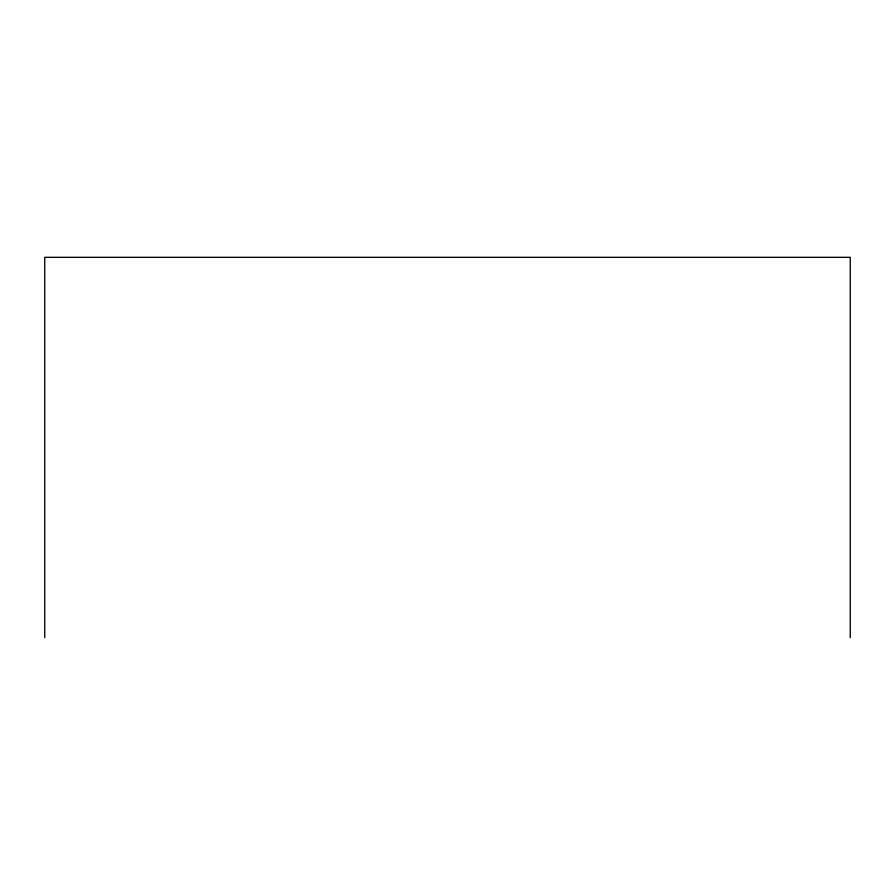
<?xml version="1.0" encoding="UTF-8"?>
<svg xmlns="http://www.w3.org/2000/svg" width="895" height="895" viewBox="0 0 895 895"><rect width="100%" height="100%" fill="white"/><g stroke="black" fill="none" stroke-linecap="round" stroke-linejoin="round"><path stroke-width="1.34" d="M850.25 637.676L850.25 257.324L44.75 257.324L44.75 637.676"/></g></svg>
